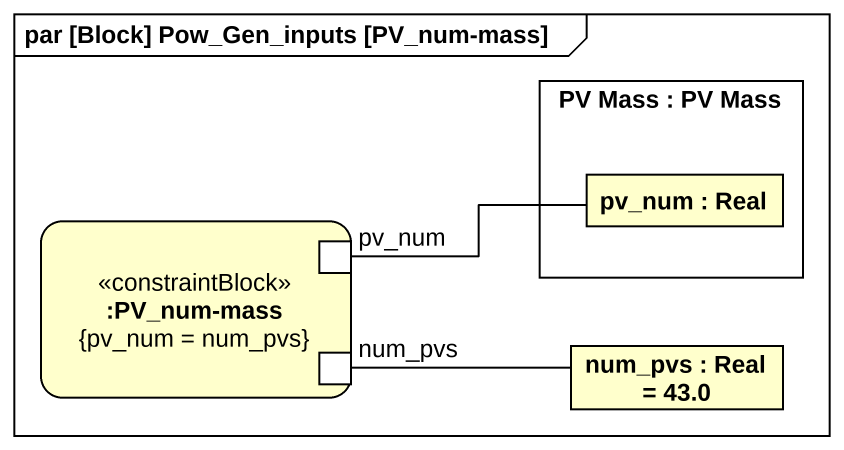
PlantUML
@startuml
mainframe par [Block] Pow_Gen_inputs [PV_num-mass]
rectangle "PV Mass : PV Mass" as PV_Mass {
  rectangle "pv_num : Real" as pv_num
}
rectangle ":PV_num-mass\n{pv_num = num_pvs}" as PV_num_mass <<constraintBlock>> {
  port "pv_num" as pv_num_2
  port num_pvs
}
rectangle "num_pvs : Real = 43.0" as num_pvs_2
pv_num_2 -right- pv_num
num_pvs -right- num_pvs_2
@enduml
